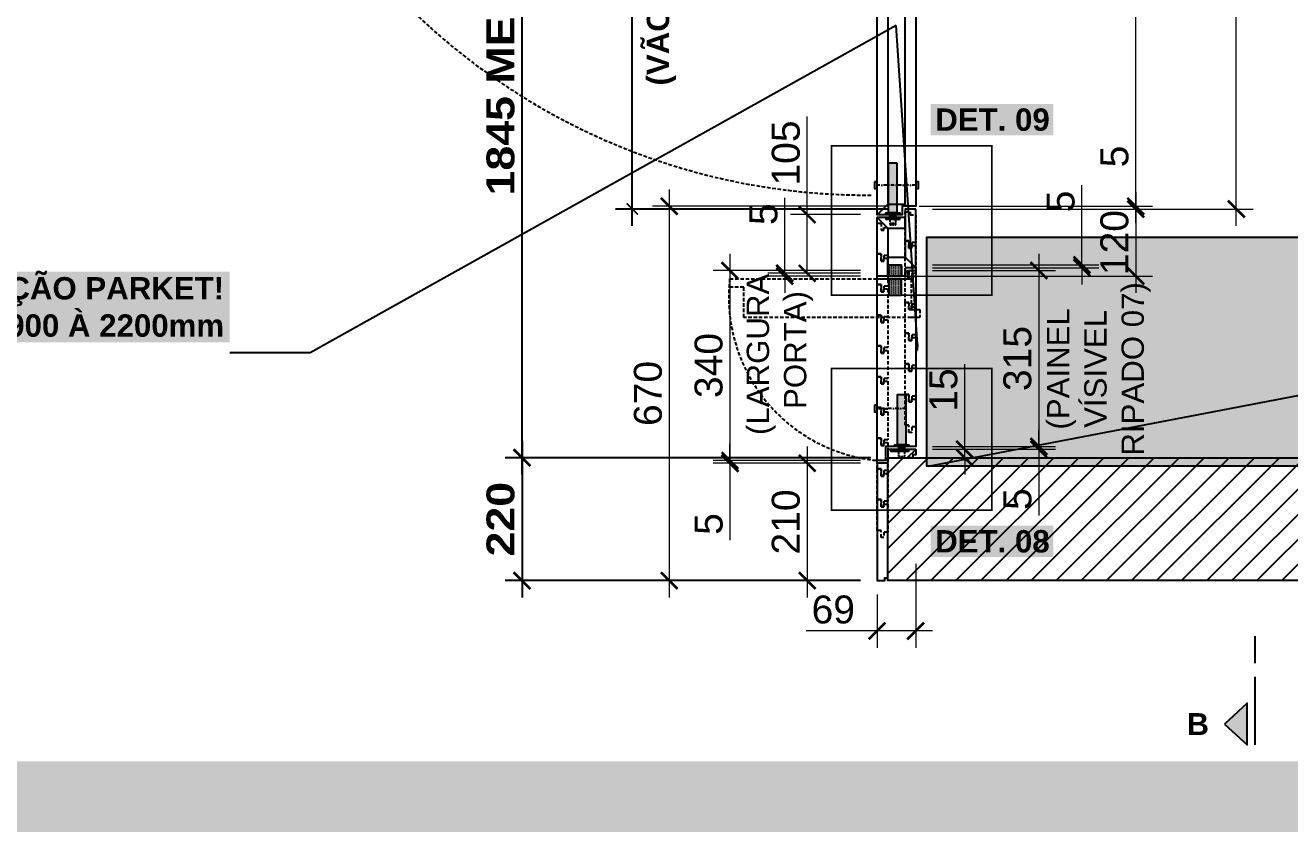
# Model space of a CAD drawing. Header units: millimetres. Extents: x -63251 to 507826, y 5339 to 217512.
# Drawn here: x 154244 to 156508, y 100812 to 102275 of the extents above; entities that cross this region are included whole.
import ezdxf
from ezdxf import colors
from ezdxf.entities.mleader import LeaderData, LeaderLine
from ezdxf.math import Vec2, Vec3

# ---------------------------------------------------------------- set-up
doc = ezdxf.new("R2010")
doc.units = ezdxf.units.MM
doc.header["$PDMODE"] = 3
for name, pattern in [('CONTINU', [0]), ('TRAÇO 1-1', [9.525, 6.35, -3.175]), ('TRAÇO E PONTO 1-1', [25.4, 12.7, -6.35, 0, -6.35])]:
    doc.linetypes.add(name, pattern=pattern)
for name, color, linetype in [('A-ANNO-DIMS', 7, 'Continuous'), ('COTAS', 9, 'Continuous'), ('DB 1475.24 - Amanda Rosales e Bruno Haidar - Terreo - Obra$0$ARQ-PISO-01', 8, 'Continuous'), ('DETALHE', 10, 'Continuous'), ('FERRAGEM', 3, 'Continuous'), ('HACHURA', 21, 'Continuous'), ('LAYOUT', 4, 'Continuous'), ('MARCENARIA', 4, 'Continuous'), ('PAREDE', 94, 'Continuous'), ('PROJEÇÃO', 8, 'Continuous'), ('TEXTO', 105, 'Continuous')]:
    doc.layers.add(name, color=color, linetype=linetype)
doc.layers.add('ARQ-COTA', color=12, linetype='Continuous', lineweight=9)
doc.styles.add('1-1', font='arial.ttf', dxfattribs={"height": 0.2})
doc.styles.add('MEDIDA OFICIAL', font='ariblk.ttf')
doc.styles.add('PADRÃO', font='arial.ttf')
doc.styles.add('PADRÃO NEGRITO', font='arialbd.ttf')
doc.dimstyles.new('1-20', dxfattribs={"dimscale": 20, "dimtxt": 2.5, "dimasz": 1.5, "dimexe": 1.5, "dimexo": 1.5, "dimtad": 1, "dimtxsty": 'PADRÃO', "dimblk": 'ARCHTICK', "dimcen": 2.5, "dimdle": 1.5, "dimclrd": 9, "dimclre": 9, "dimclrt": 6, "dimadec": 0, "dimazin": 0, "dimtfac": 1, "dimtmove": 0, "dimatfit": 3, "dimfxl": 1.25, "dimlwd": -1, "dimlwe": -1, "dimarcsym": 0})
doc.dimstyles.new('1-20 key pad', dxfattribs={"dimscale": 20, "dimtxt": 2.5, "dimasz": 1, "dimexe": 1.5, "dimexo": 1.5, "dimtad": 1, "dimtxsty": 'PADRÃO NEGRITO', "dimblk": 'ARCHTICK', "dimcen": 2.5, "dimdle": 1.5, "dimclrd": 9, "dimclre": 9, "dimclrt": 102, "dimazin": 0, "dimtfac": 1, "dimtmove": 0, "dimatfit": 3, "dimfxl": 1.25, "dimlwd": -1, "dimlwe": -1, "dimarcsym": 0})
doc.dimstyles.new('Med. Ofic.1-20', dxfattribs={"dimscale": 20, "dimtxt": 2.5, "dimasz": 1.5, "dimexe": 1.5, "dimexo": 1.5, "dimtad": 1, "dimtxsty": 'MEDIDA OFICIAL', "dimblk": 'ARCHTICK', "dimcen": 2.5, "dimdle": 1.5, "dimclrd": 9, "dimclre": 9, "dimclrt": 10, "dimadec": 0, "dimazin": 0, "dimtfac": 1, "dimtmove": 0, "dimatfit": 3, "dimfxl": 1.25, "dimlwd": -1, "dimlwe": -1, "dimarcsym": 0})

# ---------------------------------------------------------------- blocks, each defined once
blk = doc.blocks.new('*U1995')
at = {"layer": 'MARCENARIA', "color": 8, "linetype": 'TRAÇO 1-1'}
blk.add_lwpolyline([(21, -2.5), (21, -9.5), (-34, -9.5), (-34, -2.5), (-21, -2.5), (-21, 2.5), (-26, 2.5), (-26, 9.5), (24, 9.5), (24, 2.5), (34, 2.5), (34, -2.5)], close=True, dxfattribs=at)
blk = doc.blocks.new('*U1996')
at = {"layer": 'MARCENARIA', "color": 0, "linetype": 'ByBlock', "lineweight": -2, "transparency": 16777216}
for p in [(0, 0), (55, 0), (110, 0), (165, 0), (220, 0), (275, 0)]:
    blk.add_blockref('*U1995', p, dxfattribs=at)
blk = doc.blocks.new('_ArchTick')
at = {"color": 0, "linetype": 'ByBlock', "const_width": 0.15}
blk.add_lwpolyline([(-0.5, -0.5), (0.5, 0.5)], dxfattribs=at)
blk = doc.blocks.new('*D2019')
at = {"layer": 'ARQ-COTA', "color": 9, "transparency": 16777216}
for p, q in [((155926.1, 101515.7), (155926.1, 101668)), ((155868.3, 101515.7), (155956.1, 101515.7)), ((155868.3, 101500.7), (155956.1, 101500.7)), ((155926.1, 101500.7), (155926.1, 101515.7)), ((155926.1, 101500.7), (155926.1, 101470.7))]:
    blk.add_line(p, q, dxfattribs=at)
at = {"layer": 'Defpoints', "color": 0, "transparency": 16777216}
for p in [(155838.3, 101515.7), (155838.3, 101500.7), (155926.1, 101515.7)]:
    blk.add_point(p, dxfattribs=at)
at = {"layer": 'ARQ-COTA', "color": 9, "transparency": 16777216, "xscale": 30, "yscale": 30, "zscale": 30}
for p, rotation in [((155926.1, 101515.7), 270), ((155926.1, 101500.7), 90)]:
    blk.add_blockref('_ArchTick', p, dxfattribs=dict(at, rotation=rotation))
at = {"layer": 'ARQ-COTA', "color": 6, "transparency": 16777216, "insert": (155888.1, 101621.8), "char_height": 50, "attachment_point": 5, "rotation": 90, "style": 'PADRÃO'}
blk.add_mtext('15', dxfattribs=at)
blk = doc.blocks.new('*D2020')
at = {"layer": 'ARQ-COTA', "color": 9, "transparency": 16777216}
for p, q in [((156232.3, 101950.7), (156232.3, 102068.8)), ((155868.3, 101950.7), (156262.3, 101950.7)), ((155868.3, 101945.7), (156262.3, 101945.7)), ((156232.3, 101945.7), (156232.3, 101950.7)), ((156232.3, 101945.7), (156232.3, 101915.7))]:
    blk.add_line(p, q, dxfattribs=at)
at = {"layer": 'Defpoints', "color": 0, "transparency": 16777216}
for p in [(155838.3, 101950.7), (155838.3, 101945.7), (156232.3, 101950.7)]:
    blk.add_point(p, dxfattribs=at)
at = {"layer": 'ARQ-COTA', "color": 9, "transparency": 16777216, "xscale": 30, "yscale": 30, "zscale": 30}
for p, rotation in [((156232.3, 101950.7), 270), ((156232.3, 101945.7), 90)]:
    blk.add_blockref('_ArchTick', p, dxfattribs=dict(at, rotation=rotation))
at = {"layer": 'ARQ-COTA', "color": 6, "transparency": 16777216, "insert": (156194.4, 102039.8), "char_height": 50, "attachment_point": 5, "rotation": 90, "style": 'PADRÃO'}
blk.add_mtext('5', dxfattribs=at)
blk = doc.blocks.new('*D2021')
at = {"layer": 'ARQ-COTA', "color": 9, "transparency": 16777216}
for p, q in [((156232.3, 101920.7), (156232.3, 103370.7)), ((155868.3, 103340.7), (156262.3, 103340.7)), ((155844.3, 101950.7), (156262.3, 101950.7))]:
    blk.add_line(p, q, dxfattribs=at)
at = {"layer": 'Defpoints', "color": 0, "transparency": 16777216}
for p in [(155838.3, 103340.7), (156232.3, 103340.7), (155814.3, 101950.7)]:
    blk.add_point(p, dxfattribs=at)
at = {"layer": 'ARQ-COTA', "color": 9, "transparency": 16777216, "xscale": 30, "yscale": 30, "zscale": 30}
for p, rotation in [((156232.3, 103340.7), 90), ((156232.3, 101950.7), 270)]:
    blk.add_blockref('_ArchTick', p, dxfattribs=dict(at, rotation=rotation))
at = {"layer": 'ARQ-COTA', "color": 6, "transparency": 16777216, "insert": (156194.3, 102645.7), "char_height": 50, "attachment_point": 5, "rotation": 90, "style": 'PADRÃO'}
blk.add_mtext('1390', dxfattribs=at)
blk = doc.blocks.new('*D2025')
at = {"layer": 'ARQ-COTA', "color": 9, "transparency": 16777216}
for p, q in [((156412.3, 101915.7), (156412.3, 103375.7)), ((155868.3, 103345.7), (156442.3, 103345.7)), ((155868.3, 101945.7), (156442.3, 101945.7))]:
    blk.add_line(p, q, dxfattribs=at)
at = {"layer": 'Defpoints', "color": 0, "transparency": 16777216}
for p in [(155838.3, 103345.7), (156412.3, 103345.7), (155838.3, 101945.7)]:
    blk.add_point(p, dxfattribs=at)
at = {"layer": 'ARQ-COTA', "color": 9, "transparency": 16777216, "xscale": 30, "yscale": 30, "zscale": 30}
for p, rotation in [((156412.3, 103345.7), 90), ((156412.3, 101945.7), 270)]:
    blk.add_blockref('_ArchTick', p, dxfattribs=dict(at, rotation=rotation))
at = {"layer": 'ARQ-COTA', "color": 6, "transparency": 16777216, "insert": (156374.3, 102645.7), "char_height": 50, "attachment_point": 5, "rotation": 90, "style": 'PADRÃO'}
blk.add_mtext('1400', dxfattribs=at)
blk = doc.blocks.new('*D2029')
at = {"layer": 'A-ANNO-DIMS', "color": 9, "transparency": 16777216}
for p, q in [((155330.9, 101915.7), (155330.9, 103135.7)), ((155541.3, 103105.7), (155300.9, 103105.7)), ((155789.3, 101945.7), (155300.9, 101945.7))]:
    blk.add_line(p, q, dxfattribs=at)
at = {"layer": 'Defpoints', "color": 0, "transparency": 16777216}
for p in [(155330.9, 103105.7), (155571.3, 103105.7, 0), (155819.3, 101945.7, 0)]:
    blk.add_point(p, dxfattribs=at)
at = {"layer": 'A-ANNO-DIMS', "color": 9, "transparency": 16777216, "xscale": 20, "yscale": 20, "zscale": 20}
for p, rotation in [((155330.9, 103105.7), 90), ((155330.9, 101945.7), 270)]:
    blk.add_blockref('_ArchTick', p, dxfattribs=dict(at, rotation=rotation))
at = {"layer": 'A-ANNO-DIMS', "color": 102, "transparency": 16777216, "insert": (155292.9, 102525.7), "char_height": 50, "attachment_point": 5, "rotation": 90, "style": 'PADRÃO NEGRITO'}
blk.add_mtext('1160', dxfattribs=at)
blk = doc.blocks.new('*D2030')
at = {"layer": 'Defpoints', "color": 0, "transparency": 16777216}
for p in [(155133.6, 103345.7), (155593.3, 103345.7, 0), (155788.3, 101500.7, 0)]:
    blk.add_point(p, dxfattribs=at)
at = {"layer": 'MARCENARIA', "color": 9, "linetype": 'Continuous', "transparency": 16777216}
blk.add_line((155133.6, 101470.7), (155133.6, 103375.7), dxfattribs=at)
at = {"layer": 'MARCENARIA', "color": 9, "transparency": 16777216}
for p, q in [((155563.3, 103345.7), (155103.6, 103345.7)), ((155758.3, 101500.7), (155103.6, 101500.7))]:
    blk.add_line(p, q, dxfattribs=at)
at = {"layer": 'MARCENARIA', "color": 9, "transparency": 16777216, "xscale": 30, "yscale": 30, "zscale": 30}
for p, rotation in [((155133.6, 103345.7), 90), ((155133.6, 101500.7), 270)]:
    blk.add_blockref('_ArchTick', p, dxfattribs=dict(at, rotation=rotation))
at = {"layer": 'MARCENARIA', "color": 10, "transparency": 16777216, "insert": (155095.3, 102423.2), "char_height": 50, "attachment_point": 5, "rotation": 90, "style": 'MEDIDA OFICIAL'}
blk.add_mtext('1845 MEDIDA DE OBRA', dxfattribs=at)
blk = doc.blocks.new('C 06')
at = {"layer": 'TEXTO', "linetype": 'CONTINU'}
blk.add_hatch(color=8, dxfattribs=at).paths.add_polyline_path([(-1945.97, 2712.5), (-1941.98, 2708.2), (-1938, 2712.5)])
for p, q in [((-1953.6, 2714.06), (-1958.8, 2714.06)), ((-1938, 2714.06), (-1951, 2714.06))]:
    blk.add_line(p, q, dxfattribs=at)
blk.add_lwpolyline([(-1941.98, 2708.2), (-1938, 2712.5), (-1945.97, 2712.5)], close=True, dxfattribs=at)
blk = doc.blocks.new('*D2042')
at = {"layer": 'ARQ-COTA', "color": 9, "transparency": 16777216}
for p, q in [((155838.3, 101310.7), (155838.3, 101160.6)), ((155769.3, 101255.7), (155769.3, 101160.6)), ((155769.3, 101190.6), (155642.3, 101190.6)), ((155868.3, 101190.6), (155769.3, 101190.6))]:
    blk.add_line(p, q, dxfattribs=at)
at = {"layer": 'Defpoints', "color": 0, "transparency": 16777216}
for p in [(155838.3, 101340.7), (155769.3, 101285.7), (155769.3, 101190.6)]:
    blk.add_point(p, dxfattribs=at)
at = {"layer": 'ARQ-COTA', "color": 9, "transparency": 16777216, "xscale": 30, "yscale": 30, "zscale": 30, "rotation": 180}
blk.add_blockref('_ArchTick', (155769.3, 101190.6), dxfattribs=at)
at = {"layer": 'ARQ-COTA', "color": 9, "transparency": 16777216, "xscale": 30, "yscale": 30, "zscale": 30}
blk.add_blockref('_ArchTick', (155838.3, 101190.6), dxfattribs=at)
at = {"layer": 'ARQ-COTA', "color": 6, "transparency": 16777216, "insert": (155690.8, 101228.7), "char_height": 50, "attachment_point": 5, "style": 'PADRÃO'}
blk.add_mtext('69', dxfattribs=at)
blk = doc.blocks.new('*U2009')
at = {"layer": 'MARCENARIA', "color": 8, "linetype": 'TRAÇO 1-1'}
blk.add_lwpolyline([(21, -2.5), (21, -9.5), (-34, -9.5), (-34, -2.5), (-21, -2.5), (-21, 2.5), (-26, 2.5), (-26, 9.5), (24, 9.5), (24, 2.5), (34, 2.5), (34, -2.5)], close=True, dxfattribs=at)
blk = doc.blocks.new('*U2010')
at = {"layer": 'MARCENARIA', "color": 0, "linetype": 'ByBlock', "lineweight": -2, "transparency": 16777216}
for p in [(0, 0), (55, 0), (110, 0), (165, 0), (220, 0), (275, 0), (330, 0), (385, 0), (440, 0), (495, 0)]:
    blk.add_blockref('*U2009', p, dxfattribs=at)
blk = doc.blocks.new('*D2062')
at = {"layer": 'ARQ-COTA', "color": 9, "transparency": 16777216}
for p, q in [((155644.1, 101520.7), (155644.1, 101250.7)), ((155739.3, 101490.7), (155614.1, 101490.7)), ((155739.3, 101280.7), (155614.1, 101280.7))]:
    blk.add_line(p, q, dxfattribs=at)
at = {"layer": 'Defpoints', "color": 0, "transparency": 16777216}
for p in [(155769.3, 101490.7), (155644.1, 101280.7), (155769.3, 101280.7)]:
    blk.add_point(p, dxfattribs=at)
at = {"layer": 'ARQ-COTA', "color": 9, "transparency": 16777216, "xscale": 30, "yscale": 30, "zscale": 30}
for p, rotation in [((155644.1, 101490.7), 90), ((155644.1, 101280.7), 270)]:
    blk.add_blockref('_ArchTick', p, dxfattribs=dict(at, rotation=rotation))
at = {"layer": 'ARQ-COTA', "color": 6, "transparency": 16777216, "insert": (155606, 101385.7), "char_height": 50, "attachment_point": 5, "rotation": 90, "style": 'PADRÃO'}
blk.add_mtext('210', dxfattribs=at)
blk = doc.blocks.new('*D2063')
at = {"layer": 'ARQ-COTA', "color": 9, "transparency": 16777216}
for p, q in [((155505.8, 101495.7), (155505.8, 101525.7)), ((155739.3, 101495.7), (155475.8, 101495.7)), ((155739.3, 101490.7), (155475.8, 101490.7)), ((155505.8, 101495.7), (155505.8, 101490.7)), ((155505.8, 101490.7), (155505.8, 101352.9))]:
    blk.add_line(p, q, dxfattribs=at)
at = {"layer": 'Defpoints', "color": 0, "transparency": 16777216}
for p in [(155505.8, 101495.7), (155769.3, 101495.7), (155769.3, 101490.7)]:
    blk.add_point(p, dxfattribs=at)
at = {"layer": 'ARQ-COTA', "color": 9, "transparency": 16777216, "xscale": 30, "yscale": 30, "zscale": 30}
for p, rotation in [((155505.8, 101495.7), 270), ((155505.8, 101490.7), 90)]:
    blk.add_blockref('_ArchTick', p, dxfattribs=dict(at, rotation=rotation))
at = {"layer": 'ARQ-COTA', "color": 6, "transparency": 16777216, "insert": (155467.9, 101382), "char_height": 50, "attachment_point": 5, "rotation": 90, "style": 'PADRÃO'}
blk.add_mtext('5', dxfattribs=at)
blk = doc.blocks.new('*D2064')
at = {"layer": 'ARQ-COTA', "color": 9, "transparency": 16777216}
for p, q in [((155644.1, 101935.7), (155644.1, 102111.5)), ((155644.1, 101830.7), (155644.1, 101965.7)), ((155739.3, 101935.7), (155614.1, 101935.7)), ((155739.3, 101830.7), (155614.1, 101830.7))]:
    blk.add_line(p, q, dxfattribs=at)
at = {"layer": 'Defpoints', "color": 0, "transparency": 16777216}
for p in [(155769.3, 101935.7), (155644.1, 101830.7), (155769.3, 101830.7)]:
    blk.add_point(p, dxfattribs=at)
at = {"layer": 'ARQ-COTA', "color": 9, "transparency": 16777216, "xscale": 30, "yscale": 30, "zscale": 30}
for p, rotation in [((155644.1, 101935.7), 90), ((155644.1, 101830.7), 270)]:
    blk.add_blockref('_ArchTick', p, dxfattribs=dict(at, rotation=rotation))
at = {"layer": 'ARQ-COTA', "color": 6, "transparency": 16777216, "insert": (155606, 102046), "char_height": 50, "attachment_point": 5, "rotation": 90, "style": 'PADRÃO'}
blk.add_mtext('105', dxfattribs=at)
blk = doc.blocks.new('*D2065')
at = {"layer": 'ARQ-COTA', "color": 9, "transparency": 16777216}
for p, q in [((155505.8, 101865.7), (155505.8, 101465.7)), ((155739.3, 101835.7), (155475.8, 101835.7)), ((155739.3, 101495.7), (155475.8, 101495.7))]:
    blk.add_line(p, q, dxfattribs=at)
at = {"layer": 'Defpoints', "color": 0, "transparency": 16777216}
for p in [(155769.3, 101835.7), (155505.8, 101495.7), (155769.3, 101495.7)]:
    blk.add_point(p, dxfattribs=at)
at = {"layer": 'ARQ-COTA', "color": 9, "transparency": 16777216, "xscale": 30, "yscale": 30, "zscale": 30}
for p, rotation in [((155505.8, 101835.7), 90), ((155505.8, 101495.7), 270)]:
    blk.add_blockref('_ArchTick', p, dxfattribs=dict(at, rotation=rotation))
at = {"layer": 'ARQ-COTA', "color": 6, "transparency": 16777216, "insert": (155467.8, 101665.7), "char_height": 50, "attachment_point": 5, "rotation": 90, "style": 'PADRÃO'}
blk.add_mtext('340', dxfattribs=at)
blk = doc.blocks.new('*D2066')
at = {"layer": 'ARQ-COTA', "color": 9, "transparency": 16777216}
for p, q in [((155603.9, 101830.7), (155603.9, 101965.6)), ((155739.3, 101830.7), (155573.9, 101830.7)), ((155739.3, 101825.7), (155573.9, 101825.7)), ((155603.9, 101825.7), (155603.9, 101830.7)), ((155603.9, 101825.7), (155603.9, 101795.7))]:
    blk.add_line(p, q, dxfattribs=at)
at = {"layer": 'Defpoints', "color": 0, "transparency": 16777216}
for p in [(155603.9, 101825.7), (155769.3, 101830.7), (155769.3, 101825.7)]:
    blk.add_point(p, dxfattribs=at)
at = {"layer": 'ARQ-COTA', "color": 9, "transparency": 16777216, "xscale": 30, "yscale": 30, "zscale": 30}
for p, rotation in [((155603.9, 101830.7), 270), ((155603.9, 101825.7), 90)]:
    blk.add_blockref('_ArchTick', p, dxfattribs=dict(at, rotation=rotation))
at = {"layer": 'ARQ-COTA', "color": 6, "transparency": 16777216, "insert": (155566, 101936.5), "char_height": 50, "attachment_point": 5, "rotation": 90, "style": 'PADRÃO'}
blk.add_mtext('5', dxfattribs=at)
blk = doc.blocks.new('*D2067')
at = {"layer": 'ARQ-COTA', "color": 9, "transparency": 16777216}
for p, q in [((156232.3, 101975.7), (156232.3, 101795.7)), ((155868.3, 101945.7), (156262.3, 101945.7)), ((155818.3, 101825.7), (156262.3, 101825.7))]:
    blk.add_line(p, q, dxfattribs=at)
at = {"layer": 'Defpoints', "color": 0, "transparency": 16777216}
for p in [(155838.3, 101945.7), (155788.3, 101825.7), (156232.3, 101825.7)]:
    blk.add_point(p, dxfattribs=at)
at = {"layer": 'ARQ-COTA', "color": 9, "transparency": 16777216, "xscale": 30, "yscale": 30, "zscale": 30}
for p, rotation in [((156232.3, 101945.7), 90), ((156232.3, 101825.7), 270)]:
    blk.add_blockref('_ArchTick', p, dxfattribs=dict(at, rotation=rotation))
at = {"layer": 'ARQ-COTA', "color": 6, "transparency": 16777216, "insert": (156194.3, 101885.7), "char_height": 50, "attachment_point": 5, "rotation": 90, "style": 'PADRÃO'}
blk.add_mtext('120', dxfattribs=at)
blk = doc.blocks.new('*D2068')
at = {"layer": 'ARQ-COTA', "color": 9, "transparency": 16777216}
for p, q in [((156058.7, 101865.7), (156058.7, 101490.7)), ((155868.3, 101835.7), (156088.7, 101835.7)), ((155868.3, 101520.7), (156088.7, 101520.7))]:
    blk.add_line(p, q, dxfattribs=at)
at = {"layer": 'Defpoints', "color": 0, "transparency": 16777216}
for p in [(155838.3, 101835.7), (155838.3, 101520.7), (156058.7, 101520.7)]:
    blk.add_point(p, dxfattribs=at)
at = {"layer": 'ARQ-COTA', "color": 9, "transparency": 16777216, "xscale": 30, "yscale": 30, "zscale": 30}
for p, rotation in [((156058.7, 101835.7), 90), ((156058.7, 101520.7), 270)]:
    blk.add_blockref('_ArchTick', p, dxfattribs=dict(at, rotation=rotation))
at = {"layer": 'ARQ-COTA', "color": 6, "transparency": 16777216, "insert": (156020.6, 101678.2), "char_height": 50, "attachment_point": 5, "rotation": 90, "style": 'PADRÃO'}
blk.add_mtext('315', dxfattribs=at)
blk = doc.blocks.new('*D2060')
at = {"layer": 'ARQ-COTA', "color": 9, "transparency": 16777216}
for p, q in [((156135.9, 101845.7), (156135.9, 101988.4)), ((155868.3, 101845.7), (156165.9, 101845.7)), ((155868.3, 101840.7), (156165.9, 101840.7)), ((156135.9, 101840.7), (156135.9, 101845.7)), ((156135.9, 101840.7), (156135.9, 101810.7))]:
    blk.add_line(p, q, dxfattribs=at)
at = {"layer": 'Defpoints', "color": 0, "transparency": 16777216}
for p in [(155838.3, 101845.7), (155838.3, 101840.7), (156135.9, 101845.7)]:
    blk.add_point(p, dxfattribs=at)
at = {"layer": 'ARQ-COTA', "color": 9, "transparency": 16777216, "xscale": 30, "yscale": 30, "zscale": 30}
for p, rotation in [((156135.9, 101845.7), 270), ((156135.9, 101840.7), 90)]:
    blk.add_blockref('_ArchTick', p, dxfattribs=dict(at, rotation=rotation))
at = {"layer": 'ARQ-COTA', "color": 6, "transparency": 16777216, "insert": (156098, 101959.3), "char_height": 50, "attachment_point": 5, "rotation": 90, "style": 'PADRÃO'}
blk.add_mtext('5', dxfattribs=at)
blk = doc.blocks.new('*D2061')
at = {"layer": 'ARQ-COTA', "color": 9, "transparency": 16777216}
for p, q in [((156058.7, 101520.7), (156058.7, 101550.7)), ((155868.3, 101520.7), (156088.7, 101520.7)), ((155868.3, 101515.7), (156088.7, 101515.7)), ((156058.7, 101520.7), (156058.7, 101515.7)), ((156058.7, 101515.7), (156058.7, 101397.5))]:
    blk.add_line(p, q, dxfattribs=at)
at = {"layer": 'Defpoints', "color": 0, "transparency": 16777216}
for p in [(155838.3, 101520.7), (155838.3, 101515.7), (156058.7, 101515.7)]:
    blk.add_point(p, dxfattribs=at)
at = {"layer": 'ARQ-COTA', "color": 9, "transparency": 16777216, "xscale": 30, "yscale": 30, "zscale": 30}
for p, rotation in [((156058.7, 101520.7), 270), ((156058.7, 101515.7), 90)]:
    blk.add_blockref('_ArchTick', p, dxfattribs=dict(at, rotation=rotation))
at = {"layer": 'ARQ-COTA', "color": 6, "transparency": 16777216, "insert": (156020.8, 101426.6), "char_height": 50, "attachment_point": 5, "rotation": 90, "style": 'PADRÃO'}
blk.add_mtext('5', dxfattribs=at)
blk = doc.blocks.new('*D2069')
at = {"layer": 'Defpoints', "color": 0, "transparency": 16777216}
for p in [(155788.3, 101500.7), (155133.6, 101280.7), (155769.3, 101280.7)]:
    blk.add_point(p, dxfattribs=at)
at = {"layer": 'MARCENARIA', "color": 9, "linetype": 'Continuous', "transparency": 16777216}
blk.add_line((155133.6, 101530.7), (155133.6, 101250.7), dxfattribs=at)
at = {"layer": 'MARCENARIA', "color": 9, "transparency": 16777216}
for p, q in [((155758.3, 101500.7), (155103.6, 101500.7)), ((155739.3, 101280.7), (155103.6, 101280.7))]:
    blk.add_line(p, q, dxfattribs=at)
at = {"layer": 'MARCENARIA', "color": 9, "transparency": 16777216, "xscale": 30, "yscale": 30, "zscale": 30}
for p, rotation in [((155133.6, 101500.7), 90), ((155133.6, 101280.7), 270)]:
    blk.add_blockref('_ArchTick', p, dxfattribs=dict(at, rotation=rotation))
at = {"layer": 'MARCENARIA', "color": 10, "transparency": 16777216, "insert": (155095.3, 101390.7), "char_height": 50, "attachment_point": 5, "rotation": 90, "style": 'MEDIDA OFICIAL'}
blk.add_mtext('220', dxfattribs=at)
blk = doc.blocks.new('*D2072')
at = {"layer": 'ARQ-COTA', "color": 9, "transparency": 16777216}
for p, q in [((155397.1, 101980.7), (155397.1, 101250.7)), ((155789.3, 101950.7), (155367.1, 101950.7)), ((155739.3, 101280.7), (155367.1, 101280.7))]:
    blk.add_line(p, q, dxfattribs=at)
at = {"layer": 'Defpoints', "color": 0, "transparency": 16777216}
for p in [(155819.3, 101950.7), (155397.1, 101280.7), (155769.3, 101280.7)]:
    blk.add_point(p, dxfattribs=at)
at = {"layer": 'ARQ-COTA', "color": 9, "transparency": 16777216, "xscale": 30, "yscale": 30, "zscale": 30}
for p, rotation in [((155397.1, 101950.7), 90), ((155397.1, 101280.7), 270)]:
    blk.add_blockref('_ArchTick', p, dxfattribs=dict(at, rotation=rotation))
at = {"layer": 'ARQ-COTA', "color": 6, "transparency": 16777216, "insert": (155359.1, 101615.7), "char_height": 50, "attachment_point": 5, "rotation": 90, "style": 'PADRÃO'}
blk.add_mtext('670', dxfattribs=at)

msp = doc.modelspace()

# ---------------------------------------------------------------- hatches: boundary and pattern name
at = {"layer": 'DB 1475.24 - Amanda Rosales e Bruno Haidar - Terreo - Obra$0$ARQ-PISO-01'}
h = msp.add_hatch(dxfattribs=at)
h.set_pattern_fill('ANSI31', color=256, scale=10, angle=540)
h.set_pattern_definition([(225, (313463.19, 203111.104), (22.4506403, -22.4506403), [])])
h.paths.add_polyline_path([(155788.301, 101280.676), (157793.301, 101280.676), (157793.301, 101500.676), (155788.301, 101500.676)])
at = {"layer": 'FERRAGEM', "ltscale": 0.3}
h = msp.add_hatch(dxfattribs=at)
h.set_pattern_fill('DOTS', color=254, scale=0.75, angle=270)
h.set_pattern_definition([(270, (-9, 761.9415), (1.190625, -0.5953125), [0, -1.190625])])
h.paths.add_polyline_path([(155784.801, 101930.675), (155784.801, 101927.675), (155809.801, 101927.675), (155809.801, 101930.675)])
h = msp.add_hatch(dxfattribs=at)
h.set_pattern_fill('DOTS', color=254, scale=0.75, angle=270)
h.set_pattern_definition([(270, (126474.3962, 223764.7956), (1.190625, -0.5953125), [0, -1.190625])])
h.paths.add_polyline_path([(155794.954, 101936.525, 0.28870147), (155793.298, 101932.525), (155791.657, 101932.525, -0.18796844), (155792.681, 101936.525)])
h.paths.add_polyline_path([(155794.052, 101935.648), (155794.052, 101932.525), (155793.298, 101932.525, -0.20613906)], flags=17)
h.paths.add_polyline_path([(155799.648, 101936.525, -0.07792489), (155800.55, 101935.648), (155800.55, 101932.525), (155798.759, 101932.525, 0.54971905), (155797.301, 101934.822, 0.54971905), (155795.843, 101932.525), (155794.052, 101932.525), (155794.052, 101935.648, -0.07792489), (155794.954, 101936.525)])
h.paths.add_polyline_path([(155797.301, 101934.822, -0.54971905), (155798.759, 101932.525), (155795.843, 101932.525, -0.54971905)], flags=17)
h.paths.add_polyline_path([(155801.304, 101932.525), (155800.55, 101932.525), (155800.55, 101935.648, -0.20613906)], flags=17)
h.paths.add_polyline_path([(155801.921, 101936.525, -0.18796844), (155802.945, 101932.525), (155801.304, 101932.525, 0.28870147), (155799.648, 101936.525), (155800.55, 101936.525)])
h = msp.add_hatch(dxfattribs=at)
h.set_pattern_fill('DOTS', color=254, scale=0.75, angle=270)
h.set_pattern_definition([(270, (6.9999, 346.9425), (1.190625, -0.5953125), [0, -1.190625])])
h.paths.add_polyline_path([(155793.301, 101515.676), (155793.301, 101512.676), (155825.801, 101512.676), (155825.801, 101515.676)])
h = msp.add_hatch(dxfattribs=at)
h.set_pattern_fill('DOTS', color=254, scale=0.75, angle=270)
h.set_pattern_definition([(270, (126490.3962, 223349.7966), (1.190625, -0.5953125), [0, -1.190625])])
h.paths.add_polyline_path([(155810.954, 101521.526, 0.28870147), (155809.298, 101517.526), (155807.657, 101517.526, -0.18796844), (155808.681, 101521.526)])
h.paths.add_polyline_path([(155810.052, 101520.649), (155810.052, 101517.526), (155809.298, 101517.526, -0.20613906)], flags=17)
h.paths.add_polyline_path([(155815.648, 101521.526, -0.07792489), (155816.55, 101520.649), (155816.55, 101517.526), (155814.759, 101517.526, 0.54971905), (155813.301, 101519.823, 0.54971905), (155811.843, 101517.526), (155810.052, 101517.526), (155810.052, 101520.649, -0.07792489), (155810.954, 101521.526)])
h.paths.add_polyline_path([(155813.301, 101519.823, -0.54971905), (155814.759, 101517.526), (155811.843, 101517.526, -0.54971905)], flags=17)
h.paths.add_polyline_path([(155817.304, 101517.526), (155816.55, 101517.526), (155816.55, 101520.649, -0.20613906)], flags=17)
h.paths.add_polyline_path([(155817.921, 101521.526, -0.18796844), (155818.945, 101517.526), (155817.304, 101517.526, 0.28870147), (155815.648, 101521.526), (155816.55, 101521.526)])
at = {"layer": 'HACHURA', "ltscale": 0.1}
h = msp.add_hatch(color=8, dxfattribs=at)
h.dxf.hatch_style = 1
h.paths.add_polyline_path([(155804.801, 102028.675), (155804.801, 101938.675), (155789.801, 101938.675), (155789.801, 102028.675)])
h.paths.add_polyline_path([(155809.801, 101935.675), (155784.801, 101935.675), (155784.801, 101938.75), (155809.801, 101938.675)])
h = msp.add_hatch(color=8, dxfattribs=at)
h.dxf.hatch_style = 1
h.paths.add_polyline_path([(155820.801, 101613.676), (155820.801, 101523.676), (155805.801, 101523.676), (155805.801, 101613.676)])
h.paths.add_polyline_path([(155825.801, 101520.676), (155800.801, 101520.676), (155800.801, 101523.751), (155825.801, 101523.676)])
at = {"layer": 'PROJEÇÃO', "linetype": 'TRAÇO 1-1'}
h = msp.add_hatch(dxfattribs=at)
h.set_pattern_fill('DOTS', color=8, scale=8)
h.set_pattern_definition([(0, (-39743.998, -4469.97), (6.35, 12.7), [0, -12.7])])
h.paths.add_polyline_path([(155858.301, 101485.676), (158003.301, 101485.676), (158003.301, 101895.676), (155858.301, 101895.676)])

# ---------------------------------------------------------------- linework, layer by layer
at = {"layer": 'DETALHE', "linetype": 'TRAÇO 1-1', "ltscale": 2, "const_width": 3, "elevation": 0}
for points in [[(155687.312, 102058.612), (155687.312, 101791.509), (155974.888, 101791.509), (155974.888, 102058.612)], [(155687.312, 101660.272), (155687.312, 101406.563), (155974.888, 101406.563), (155974.888, 101660.272)]]:
    msp.add_lwpolyline(points, close=True, dxfattribs=at)
at = {"layer": 'FERRAGEM', "ltscale": 0.3}
for points in [[(155804.801, 102028.675), (155804.801, 101938.675), (155789.801, 101938.675), (155789.801, 102028.675)], [(155809.801, 101935.675), (155784.801, 101935.675), (155784.801, 101938.675), (155809.801, 101938.675)], [(155784.801, 101930.675), (155784.801, 101927.675), (155809.801, 101927.675), (155809.801, 101930.675)], [(155820.801, 101613.676), (155820.801, 101523.676), (155805.801, 101523.676), (155805.801, 101613.676)], [(155825.801, 101520.676), (155800.801, 101520.676), (155800.801, 101523.676), (155825.801, 101523.676)], [(155793.301, 101515.676), (155793.301, 101512.676), (155825.801, 101512.676), (155825.801, 101515.676)]]:
    msp.add_lwpolyline(points, close=True, dxfattribs=at)
at = {"layer": 'FERRAGEM', "color": 10, "ltscale": 0.3, "const_width": 0.2}
for points in [[(155799.801, 101988.675), (155794.801, 101988.675)], [(155797.301, 101991.175), (155797.301, 101986.175)], [(155813.301, 101591.175), (155813.301, 101586.175)], [(155815.801, 101588.675), (155810.801, 101588.675)]]:
    msp.add_lwpolyline(points, dxfattribs=at)
at = {"layer": 'FERRAGEM', "ltscale": 0.3}
for points in [[(155794.052, 101935.648), (155794.052, 101930.774)], [(155800.55, 101930.774), (155800.55, 101935.648)], [(155810.052, 101520.649), (155810.052, 101515.775)], [(155816.55, 101515.775), (155816.55, 101520.649)]]:
    msp.add_lwpolyline(points, dxfattribs=at)
at = {"layer": 'FERRAGEM', "color": 8, "ltscale": 0.3}
for points in [[(155794.129, 101920.675, 0.48087574), (155800.473, 101920.675, 0.48087574)], [(155810.129, 101515.676, 0.48087574), (155816.473, 101515.676, 0.48087574)]]:
    msp.add_lwpolyline(points, format="xyb", dxfattribs=at)
at = {"layer": 'FERRAGEM', "ltscale": 0.3}
for centre, radius, start, end in [((155797.301, 101933.211), 5.686, 154.315959, 206.486272), ((155797.301, 101933.211), 4.061, 142.643588, 218.636456), ((155797.301, 101933.211), 1.611, 287.57564, 252.42436), ((155797.301, 101933.211), 4.061, 321.363544, 37.356412), ((155797.301, 101933.211), 5.686, 333.513728, 25.684041), ((155797.301, 101923.211), 1.611, 252.42436, 287.57564), ((155813.301, 101518.212), 5.686, 154.315959, 206.486272), ((155813.301, 101518.212), 4.061, 142.643588, 218.636456), ((155813.301, 101518.212), 1.611, 287.57564, 252.42436), ((155813.301, 101518.212), 1.611, 252.42436, 287.57564), ((155813.301, 101518.212), 4.061, 321.363544, 37.356412), ((155813.301, 101518.212), 5.686, 333.513728, 25.684041)]:
    msp.add_arc(centre, radius, start, end, dxfattribs=at)
at = {"layer": 'FERRAGEM', "color": 8, "ltscale": 0.3}
for centre in [(155797.301, 101933.211), (155813.301, 101518.212)]:
    msp.add_arc(centre, 5.686, 206.486272, 333.513728, dxfattribs=at)
at = {"layer": 'LAYOUT', "color": 9, "linetype": 'TRAÇO 1-1', "ltscale": 0.5}
for p, q in [((155791.801, 101927.675), (155802.801, 101927.675)), ((155791.801, 101920.675), (155802.801, 101920.675)), ((155807.801, 101515.676), (155818.801, 101515.676)), ((155807.801, 101512.676), (155818.801, 101512.676))]:
    msp.add_line(p, q, dxfattribs=at)
at = {"layer": 'LAYOUT', "color": 4, "ltscale": 0.1}
for points in [[(155764.302, 101994.675), (155764.302, 101982.675), (155769.302, 101982.675), (155769.302, 101994.675)], [(155838.301, 101994.675), (155838.301, 101982.675), (155843.301, 101982.675), (155843.301, 101994.675)], [(155764.301, 101594.675), (155764.301, 101582.675), (155769.301, 101582.675), (155769.301, 101594.675)]]:
    msp.add_lwpolyline(points, close=True, dxfattribs=at)
at = {"layer": 'LAYOUT', "color": 9, "linetype": 'TRAÇO 1-1', "ltscale": 0.5}
for points in [[(155791.801, 101930.675), (155791.801, 101917.675), (155802.801, 101917.675), (155802.801, 101930.675)], [(155807.801, 101515.676), (155807.801, 101502.676), (155818.801, 101502.676), (155818.801, 101515.676)]]:
    msp.add_lwpolyline(points, dxfattribs=at)
at = {"layer": 'MARCENARIA'}
for points in [[(155838.301, 103340.676), (155838.301, 101950.676), (155819.301, 101950.676), (155819.301, 103340.676)], [(155788.302, 103306.676), (155788.302, 101954.675), (155769.302, 101935.675), (155769.302, 103325.675)], [(155769.302, 101935.675), (155788.302, 101954.675), (155819.301, 101954.675), (155819.301, 101950.676), (155814.301, 101950.676), (155814.301, 101935.675)], [(155769.302, 101930.675), (155788.302, 101911.675), (155819.301, 101911.675), (155819.301, 101930.675)], [(155769.301, 101495.675), (155769.301, 101820.675), (155824.302, 101820.675), (155824.302, 101835.675), (155838.301, 101835.675), (155838.301, 101520.676), (155784.301, 101520.676), (155784.301, 101495.675)], [(155788.301, 101515.676), (155788.302, 101500.676), (155823.302, 101500.676), (155838.301, 101515.676)], [(155838.301, 101515.676), (155838.301, 101505.676), (155833.301, 101505.676), (155833.301, 101500.676), (155823.302, 101500.676)], [(155769.301, 101490.675), (155769.301, 101280.676), (155783.301, 101280.676), (155783.301, 101285.676), (155788.301, 101285.676), (155788.301, 101490.675)]]:
    msp.add_lwpolyline(points, close=True, dxfattribs=at)
at = {"layer": 'MARCENARIA', "color": 8, "linetype": 'TRAÇO 1-1'}
msp.add_lwpolyline([(155826.301, 101888.676), (155819.301, 101888.676), (155819.301, 101940.676), (155828.301, 101940.676), (155828.301, 101935.676), (155838.301, 101935.676), (155838.301, 101885.676), (155831.301, 101885.676), (155831.301, 101875.676), (155826.301, 101875.676)], close=True, dxfattribs=at)
at = {"layer": 'MARCENARIA', "color": 8}
msp.add_lwpolyline([(158003.301, 101895.676), (158003.301, 101485.676), (155858.301, 101485.676), (155858.301, 101895.676)], close=True, dxfattribs=at)
msp.add_lwpolyline([(155861.301, 101485.676), (158003.301, 101895.676)], dxfattribs=at)
at = {"layer": 'PAREDE'}
msp.add_lwpolyline([(157793.301, 101280.676), (155788.301, 101280.676), (155788.301, 101500.676), (157793.301, 101500.676)], close=True, dxfattribs=at)
at = {"layer": 'PROJEÇÃO', "color": 21, "linetype": 'TRAÇO 1-1'}
msp.add_arc((155753.555, 103146.03), 1175.369, 180.79723, 270.280094, dxfattribs=at)
at = {"layer": 'TEXTO', "color": 10, "linetype": 'TRAÇO E PONTO 1-1', "ltscale": 0.5}
for p, q in [((155838.301, 101988.675), (155769.302, 101988.675)), ((155820.801, 101588.675), (155769.301, 101588.675))]:
    msp.add_line(p, q, dxfattribs=at)

# ---------------------------------------------------------------- block references
at = {"layer": 'MARCENARIA', "rotation": 270}
for name, p in [('*U2010', (155778.801, 101886.675)), ('*U1996', (155828.801, 101854.676))]:
    msp.add_blockref(name, p, dxfattribs=at)
at = {"layer": 'TEXTO', "xscale": 9.375, "yscale": 9.375, "zscale": 9.375, "rotation": 270}
msp.add_blockref('C 06', (131001.927, 82817.838), dxfattribs=at)

# ---------------------------------------------------------------- texts
at = {"layer": 'COTAS', "color": 6, "char_height": 40, "width": 1350, "attachment_point": 2, "rotation": 90, "style": 'PADRÃO'}
for s, insert in [('{\\fArial|b1|i0|c0|p34;\\C102;(VÃO PASSAGEM LIVRE)}', (155356.896, 102503.676, 0)), ('(PAINEL \\PVÍSIVEL\\PRIPADO 07)', (156073.42, 101659.632))]:
    msp.add_mtext(s, dxfattribs=dict(at, insert=insert))
at = {"layer": 'DETALHE', "color": 105, "char_height": 40, "width": 203.41444, "attachment_point": 1, "style": 'PADRÃO', "bg_fill": 1, "box_fill_scale": 1.2, "bg_fill_color": 50, "bg_fill_transparency": 0}
for s, insert in [('{\\fArial|b1|i0|c0|p34;DET. 09}', (155873.381, 102125.8, 0)), ('{\\fArial|b1|i0|c0|p34;DET. 08}', (155873.236, 101371.096, 0))]:
    msp.add_mtext(s, dxfattribs=dict(at, insert=insert))
at = {"layer": 'TEXTO', "color": 1, "linetype": 'Continuous', "insert": (156343.573, 101023.934), "char_height": 39.168, "attachment_point": 5, "style": 'PADRÃO'}
msp.add_mtext('{\\fArial|b1|i0|c0|p34;B}', dxfattribs=at)

# ---------------------------------------------------------------- dimensions: what is measured, and where the dimension line sits
at = {"layer": 'A-ANNO-DIMS'}
dim = msp.add_linear_dim(base=(155330.93, 103105.676, 0), p1=(155819.301, 101945.676), p2=(155571.318, 103105.676), angle=90, dimstyle='1-20 key pad', override={"dimdec": 0}, dxfattribs=at)
dim.commit()
dim.dimension.update_dxf_attribs({"geometry": '*D2029', "text_midpoint": (155292.902, 102525.676, 0)})
at = {"layer": 'ARQ-COTA'}
for base, p1, p2, picture, middle in [((156232.301, 103340.676), (155814.301, 101950.676), (155838.301, 103340.676), '*D2021', (156194.256, 102645.676)), ((156412.301, 103345.675), (155838.301, 101945.676), (155838.301, 103345.675), '*D2025', (156374.273, 102645.676)), ((156232.301, 101950.676), (155838.301, 101945.676), (155838.301, 101950.676), '*D2020', (156194.375, 102039.752)), ((156058.694, 101515.676), (155838.301, 101520.676), (155838.301, 101515.676), '*D2061', (156020.767, 101426.6)), ((155644.072, 101280.676), (155769.301, 101490.675), (155769.301, 101280.676), '*D2062', (155606.043, 101385.676))]:
    dim = msp.add_linear_dim(base=base, p1=p1, p2=p2, angle=90, dimstyle='1-20', dxfattribs=at)
    dim.commit()
    dim.dimension.update_dxf_attribs({"geometry": picture, "text_midpoint": middle})
for base, p1, p2, picture, middle in [((155926.113, 101515.676), (155838.301, 101500.676), (155838.301, 101515.676), '*D2019', (155926.113, 101621.822)), ((155505.804, 101495.675), (155769.301, 101490.675), (155769.301, 101495.675), '*D2063', (155505.804, 101382.023))]:
    dim = msp.add_linear_dim(base=base, p1=p1, p2=p2, angle=90, dimstyle='1-20', dxfattribs=at)
    dim.commit()
    dim.dimension.update_dxf_attribs({"geometry": picture, "text_midpoint": middle, "dimtype": 160})
dim = msp.add_linear_dim(base=(155769.301, 101190.626), p1=(155838.301, 101340.676), p2=(155769.301, 101285.676), dimstyle='1-20', dxfattribs=at)
dim.commit()
dim.dimension.update_dxf_attribs({"geometry": '*D2042', "text_midpoint": (155690.802, 101228.655)})
at = {"layer": 'MARCENARIA'}
dim = msp.add_linear_dim(base=(155133.614, 103345.676, 0), p1=(155788.301, 101500.676), p2=(155593.301, 103345.676), angle=90, text='<> MEDIDA DE OBRA', dimstyle='Med. Ofic.1-20', dxfattribs=at)
dim.commit()
dim.dimension.update_dxf_attribs({"geometry": '*D2030', "text_midpoint": (155095.261, 102423.176, 0)})
dim = msp.add_linear_dim(base=(155133.614, 101280.676), p1=(155788.301, 101500.676), p2=(155769.301, 101280.676), angle=90, dimstyle='Med. Ofic.1-20', dxfattribs=at)
dim.commit()
dim.dimension.update_dxf_attribs({"geometry": '*D2069', "text_midpoint": (155095.261, 101390.676)})

# ---------------------------------------------------------------- next in the draw order: leaders
at = {"layer": 'COTAS'}
ml = msp.add_multileader_mtext('Standard', dxfattribs=at)
ml.set_content('{\\fArial|b1|i0|c0|p34;\\C10;ATENÇÃO PARKET!\\P}PAINÉIS E PORTA RIPADOS EM {\\fArial|b1|i0|c0|p34;CABREUVA BRANCA PREMIUM 18*5+5*900 À 2200mm}', color=105, style='1-1')
ml.set_leader_properties(color=256, linetype='ByLayer', lineweight=-1)
ml.build(insert=Vec2(0, 0))
ml.multileader.update_dxf_attribs({"text_left_attachment_type": 2, "text_right_attachment_type": 2, "dogleg_length": 0.36, "arrow_head_size": 15, "scale": 200})
ctx = ml.context
ctx.base_point, ctx.scale, ctx.char_height, ctx.arrow_head_size, ctx.landing_gap_size, ctx.plane_origin = Vec3(153743.103, 101688.381), 200, 40, 15, 10, Vec3(154452.713, 99661.828)
ctx.left_attachment, ctx.right_attachment, ctx.text_align_type = 2, 2, 2
notes = []
notes.append((ctx, [(0, (1, 1, 0), (154754.512, 101688.381), (-1, 0), 144.288, [(1, [(155842.302, 101688.381), (155803.301, 102274.189)], 0, [])])]))
ctx.mtext.insert, ctx.mtext.rotation, ctx.mtext.width, ctx.mtext.alignment, ctx.mtext.flow_direction = Vec3(154600.224, 101823.933), 6.28318531, 858.66662, 3, 5
ctx.mtext.has_bg_fill, ctx.mtext.bg_color, ctx.mtext.bg_scale_factor, ctx.mtext.bg_transparency, ctx.mtext.use_window_bg_color = 1, -1023410095, 1.25, 0, 0
for ctx, leaders in notes:
    for number, flags, end, landing, length, lines in leaders:
        leader = LeaderData()
        leader.index, (leader.has_last_leader_line, leader.has_dogleg_vector, leader.attachment_direction) = number, flags
        leader.last_leader_point, leader.dogleg_vector, leader.dogleg_length = Vec3(end), Vec3(landing), length
        for number, points, colour, breaks in lines:
            line = LeaderLine()
            line.index, line.vertices, line.color, line.breaks = number, Vec3.list(points), colors.encode_raw_color(colour), breaks
            leader.lines.append(line)
        ctx.leaders.append(leader)

# ---------------------------------------------------------------- next in the draw order: hatches: boundary and pattern name
at = {"layer": 'MARCENARIA'}
h = msp.add_hatch(dxfattribs=at)
h.set_pattern_fill('DOTS', color=8, scale=0.460721, angle=90)
h.set_pattern_definition([(90, (155786.1962, 101820.5331), (-0.731395, 0.365698), [0, -0.731395])])
h.paths.add_polyline_path([(155812.958, 101825.675), (155812.958, 101826.366), (155812.981, 101826.366), (155812.957, 101831.895), (155812.91, 101842.532), (155812.468, 101845.675), (155790.447, 101845.675), (155790.005, 101842.532), (155789.995, 101840.189), (155789.959, 101831.894), (155789.934, 101826.366), (155789.958, 101826.366), (155789.958, 101825.675)])
h = msp.add_hatch(dxfattribs=at)
h.set_pattern_fill('DOTS', color=8, scale=0.460721, angle=90)
h.set_pattern_definition([(90, (155786.1962, 101806.5331), (-0.731395, 0.365698), [0, -0.731395])])
h.paths.add_polyline_path([(155789.995, 101797.16), (155790.005, 101794.818), (155790.447, 101791.675), (155812.468, 101791.675), (155812.91, 101794.818), (155812.957, 101814.455), (155812.981, 101819.984), (155812.958, 101819.984), (155812.958, 101820.675), (155789.958, 101820.675), (155789.958, 101819.984), (155789.934, 101819.984), (155789.959, 101814.455)])

# ---------------------------------------------------------------- next in the draw order: linework, layer by layer
at = {"layer": 'FERRAGEM', "ltscale": 0.3}
for points in [[(155812.91, 101842.532), (155812.957, 101831.895), (155812.981, 101826.366), (155812.958, 101826.366), (155812.958, 101825.675), (155789.958, 101825.675), (155789.958, 101826.366), (155789.934, 101826.366), (155789.959, 101831.894), (155789.995, 101840.189), (155790.005, 101842.532), (155790.447, 101845.675), (155812.468, 101845.675), (155812.91, 101842.532)], [(155812.91, 101794.818), (155812.957, 101814.455), (155812.981, 101819.984), (155812.958, 101819.984), (155812.958, 101820.675), (155789.958, 101820.675), (155789.958, 101819.984), (155789.934, 101819.984), (155789.959, 101814.455), (155789.995, 101797.16), (155790.005, 101794.818), (155790.447, 101791.675), (155812.468, 101791.675), (155812.91, 101794.818)]]:
    msp.add_lwpolyline(points, dxfattribs=at)
at = {"layer": 'MARCENARIA', "color": 8}
msp.add_line((155831.751, 101832.175), (155831.751, 101832.175), dxfattribs=at)
at = {"layer": 'MARCENARIA'}
for points in [[(155788.301, 101825.675), (155769.301, 101825.675), (155769.301, 101930.675), (155788.301, 101911.676)], [(155838.301, 101945.676), (155819.301, 101945.676), (155819.3, 101859.675), (155838.3, 101840.675)], [(155819.302, 101840.675), (155819.302, 101825.675), (155788.302, 101825.675), (155788.302, 101859.675), (155819.301, 101859.675), (155838.3, 101840.675)]]:
    msp.add_lwpolyline(points, close=True, dxfattribs=at)
at = {"layer": 'PROJEÇÃO', "color": 21, "linetype": 'TRAÇO 1-1'}
msp.add_lwpolyline([(155830.458, 101820.675), (155830.458, 101801.675), (155830.458, 101801.675), (155830.458, 101765.675), (155845.458, 101765.675), (155845.458, 101751.675), (155830.458, 101751.675), (155530.459, 101751.675), (155530.459, 101805.675), (155505.458, 101805.675), (155505.458, 101820.675)], close=True, dxfattribs=at)
msp.add_arc((155797.664, 101788.298), 293.994, 173.677211, 264.463863, dxfattribs=at)

# ---------------------------------------------------------------- next in the draw order: texts
at = {"layer": 'COTAS', "color": 6, "insert": (155535.804, 101685.675), "char_height": 40, "width": 1350, "attachment_point": 2, "rotation": 90, "style": 'PADRÃO'}
msp.add_mtext('(LARGURA\\P PORTA)', dxfattribs=at)

# ---------------------------------------------------------------- next in the draw order: dimensions: what is measured, and where the dimension line sits
at = {"layer": 'ARQ-COTA'}
for base, p1, p2, angle, picture, middle in [((155644.072, 101830.675), (155769.302, 101935.675), (155769.301, 101830.675), 270, '*D2064', (155644.072, 102045.973)), ((156232.301, 101825.675), (155838.301, 101945.676), (155788.301, 101825.675), 90, '*D2067', (156232.301, 101885.675)), ((156135.928, 101845.673), (155838.301, 101840.675), (155838.301, 101845.673), 90, '*D2060', (156135.928, 101959.326)), ((155603.941, 101825.675), (155769.301, 101830.675), (155769.301, 101825.675), 270, '*D2066', (155603.941, 101936.548))]:
    dim = msp.add_linear_dim(base=base, p1=p1, p2=p2, angle=angle, dimstyle='1-20', dxfattribs=at)
    dim.commit()
    dim.dimension.update_dxf_attribs({"geometry": picture, "text_midpoint": middle, "dimtype": 160})
for base, p1, p2, picture, middle in [((155397.114, 101280.676), (155819.301, 101950.676), (155769.301, 101280.676), '*D2072', (155359.086, 101615.676)), ((155505.804, 101495.675), (155769.301, 101835.675), (155769.301, 101495.675), '*D2065', (155467.758, 101665.675)), ((156058.694, 101520.676), (155838.301, 101835.675), (155838.301, 101520.676), '*D2068', (156020.648, 101678.176))]:
    dim = msp.add_linear_dim(base=base, p1=p1, p2=p2, angle=90, dimstyle='1-20', dxfattribs=at)
    dim.commit()
    dim.dimension.update_dxf_attribs({"geometry": picture, "text_midpoint": middle})

# ---------------------------------------------------------------- next in the draw order: leaders
at = {"layer": 'COTAS'}
ml = msp.add_multileader_mtext('Standard', dxfattribs=at)
ml.set_content('{\\fArial|b1|i0|c0|p34;\\C10;ATENÇÃO PARKET!\\P}PAINÉIS E PORTA RIPADOS EM {\\fArial|b1|i0|c0|p34;CABREUVA BRANCA PREMIUM 18*5+5*900 À 2200mm}', color=105, style='1-1')
ml.set_leader_properties(color=256, linetype='ByLayer', lineweight=-1)
ml.build(insert=Vec2(0, 0))
ml.multileader.update_dxf_attribs({"text_left_attachment_type": 2, "text_right_attachment_type": 2, "dogleg_length": 0.36, "arrow_head_size": 15, "scale": 200})
ctx = ml.context
ctx.base_point, ctx.scale, ctx.char_height, ctx.arrow_head_size, ctx.landing_gap_size, ctx.plane_origin = Vec3(238640.904, 100811.632), 200, 40, 15, 10, Vec3(239350.515, 98785.079)
ctx.left_attachment, ctx.right_attachment, ctx.text_align_type = 2, 2, 2
notes = []
notes.append((ctx, [(0, (1, 1, 0), (239652.314, 100811.632), (-1, 0), 144.288, [(1, [(240740.103, 100811.632), (240701.103, 101397.44)], 0, [])])]))
ctx.mtext.insert, ctx.mtext.rotation, ctx.mtext.width, ctx.mtext.alignment, ctx.mtext.flow_direction = Vec3(239498.026, 100947.185), 6.28318531, 858.66662, 3, 5
ctx.mtext.has_bg_fill, ctx.mtext.bg_color, ctx.mtext.bg_scale_factor, ctx.mtext.bg_transparency, ctx.mtext.use_window_bg_color = 1, -1023410095, 1.25, 0, 0
for ctx, leaders in notes:
    for number, flags, end, landing, length, lines in leaders:
        leader = LeaderData()
        leader.index, (leader.has_last_leader_line, leader.has_dogleg_vector, leader.attachment_direction) = number, flags
        leader.last_leader_point, leader.dogleg_vector, leader.dogleg_length = Vec3(end), Vec3(landing), length
        for number, points, colour, breaks in lines:
            line = LeaderLine()
            line.index, line.vertices, line.color, line.breaks = number, Vec3.list(points), colors.encode_raw_color(colour), breaks
            leader.lines.append(line)
        ctx.leaders.append(leader)

doc.saveas('drawing.dxf')
